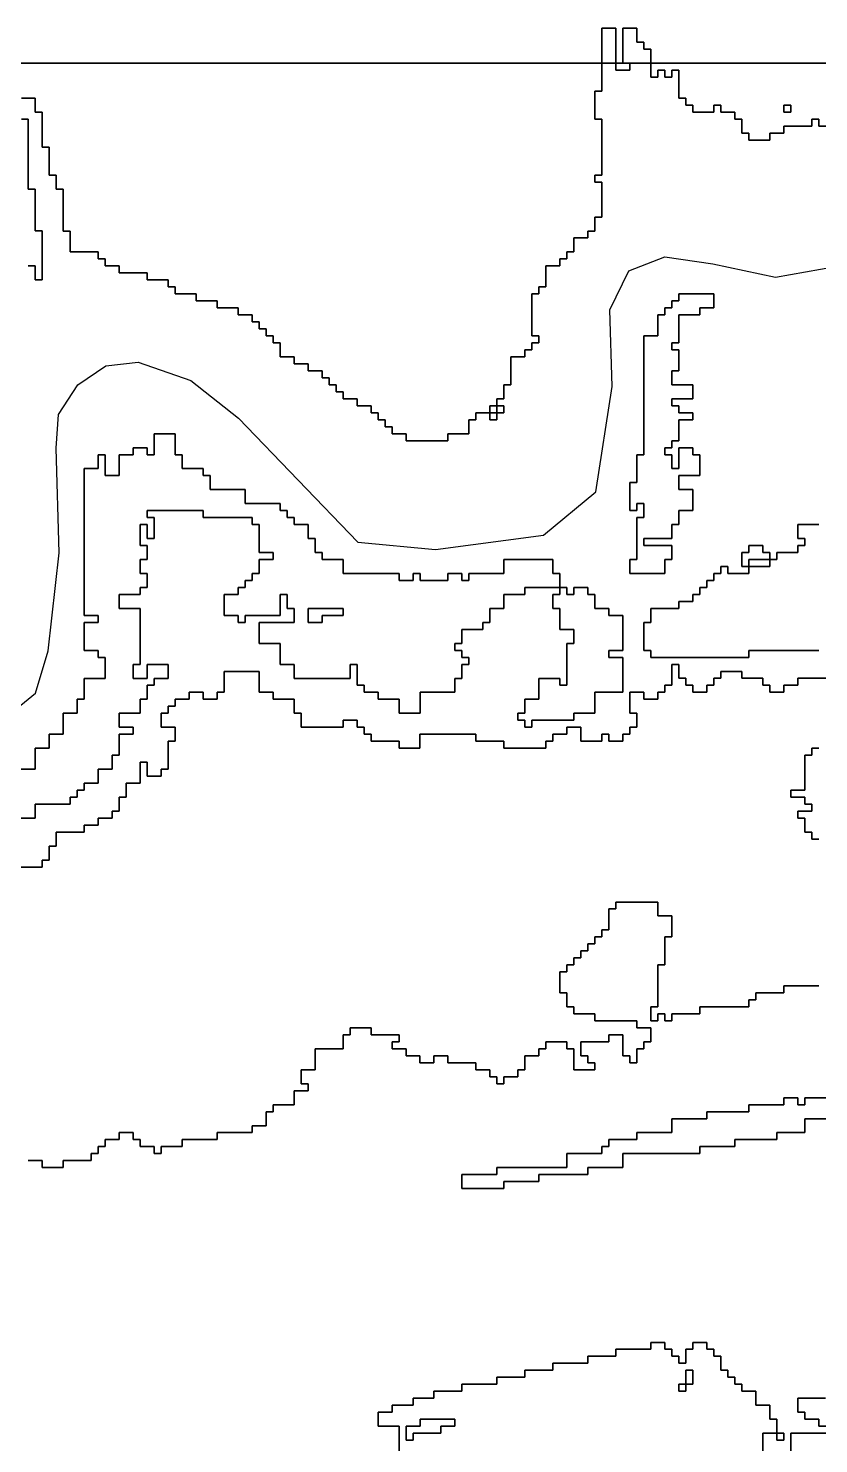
# Model space of a CAD drawing. Header units: metres. Extents: x 553506 to 563855, y 142925 to 150243.
# Drawn here: x 555466 to 555692, y 145605 to 146010 of the extents above; entities that cross this region are included whole.
import ezdxf

# ---------------------------------------------------------------- set-up
doc = ezdxf.new("R2010")
doc.units = ezdxf.units.M
doc.layers.add('C-FLOOD_ZONE_3', color=150, linetype='Continuous')
doc.layers.add('C-WATERWAYS', color=5, linetype='Continuous')

msp = doc.modelspace()

# ---------------------------------------------------------------- linework, layer by layer
at = {"layer": 'C-FLOOD_ZONE_3'}
for points in [[(555694.001, 146000), (555691.999, 146000), (555686.001, 146000), (555683.999, 146000), (555667.999, 146000), (555643.999, 146000), (555643.999, 146003.999), (555641.9994, 146003.9994), (555641.999, 146005.999), (555639.9994, 146005.9994), (555639.999, 146009.999), (555636.001, 146009.999), (555636.001, 146000.0007), (555633.999, 146000), (555633.999, 146009.999), (555630.001, 146009.999), (555630.001, 146000), (555612.001, 146000), (555586.001, 146000), (555583.999, 146000), (555486.001, 146000), (555475.999, 146000), (555469.999, 146000), (555462.001, 146000)], [(555462.001, 146000), (555469.999, 146000), (555475.999, 146000), (555486.001, 146000), (555583.999, 146000), (555586.001, 146000), (555612.001, 146000), (555630.001, 146000), (555630.0006, 145991.9994), (555628.001, 145991.999), (555628.001, 145984.001), (555630.0006, 145984.0006), (555630.0006, 145967.9994), (555628.001, 145967.999), (555628.001, 145966.001), (555630.0006, 145966.0006), (555630.0006, 145955.9994), (555628.001, 145955.999), (555628.0006, 145951.9994), (555626.001, 145951.999), (555626.0006, 145949.9994), (555622.001, 145949.999), (555622.0006, 145945.9994), (555620.001, 145945.999), (555620.0006, 145943.9994), (555618.001, 145943.999), (555618.0006, 145941.9994), (555614.001, 145941.999), (555614.0006, 145935.9994), (555612.001, 145935.999), (555612.0006, 145933.9994), (555610.001, 145933.999), (555610.001, 145922.001), (555612.0006, 145922.0006), (555612.0006, 145919.9994), (555610.001, 145919.999), (555610.0006, 145917.9994), (555608.001, 145917.999), (555608.0006, 145915.9994), (555604.001, 145915.999), (555604.0006, 145907.9994), (555602.001, 145907.999), (555602.0006, 145903.9994), (555600.001, 145903.999), (555600, 145902), (555598.001, 145901.999), (555598, 145900), (555594.001, 145899.999), (555594.0006, 145897.9994), (555592.001, 145897.999), (555592.0006, 145893.9994), (555586.001, 145893.999), (555586.0006, 145891.9994), (555573.9994, 145891.9994), (555573.999, 145893.999), (555569.9994, 145893.9994), (555569.999, 145895.999), (555567.9994, 145895.9994), (555567.999, 145897.999), (555565.9994, 145897.9994), (555565.999, 145899.999), (555563.9994, 145899.9994), (555563.999, 145901.999), (555559.9994, 145901.9994), (555559.999, 145903.999), (555555.9994, 145903.9994), (555555.999, 145905.999), (555553.9994, 145905.9994), (555553.999, 145907.999), (555551.9994, 145907.9994), (555551.999, 145909.999), (555549.9994, 145909.9994), (555549.999, 145911.999), (555545.9994, 145911.9994), (555545.999, 145913.999), (555541.9994, 145913.9994), (555541.999, 145915.999), (555537.9994, 145915.9994), (555537.999, 145919.999), (555535.9994, 145919.9994), (555535.999, 145921.999), (555533.9994, 145921.9994), (555533.999, 145923.999), (555531.9994, 145923.9994), (555531.999, 145925.999), (555529.9994, 145925.9994), (555529.999, 145927.999), (555525.9994, 145927.9994), (555525.999, 145929.999), (555519.9994, 145929.9994), (555519.999, 145931.999), (555513.9994, 145931.9994), (555513.999, 145933.999), (555507.9994, 145933.9994), (555507.999, 145935.999), (555505.9994, 145935.9994), (555505.999, 145937.999), (555499.9994, 145937.9994), (555499.999, 145939.999), (555491.9994, 145939.9994), (555491.999, 145941.999), (555487.9994, 145941.9994), (555487.999, 145943.999), (555485.9994, 145943.9994), (555485.999, 145945.999), (555477.9994, 145945.9994), (555477.999, 145951.999), (555475.9994, 145951.9994), (555475.999, 145963.999), (555473.9994, 145963.9994), (555473.999, 145967.999), (555471.9994, 145967.9994), (555471.999, 145975.999), (555469.9994, 145975.9994), (555469.999, 145985.999), (555467.9994, 145985.9994), (555467.999, 145989.999), (555464.001, 145989.999)], [(555464.001, 145989.999), (555467.999, 145989.999), (555467.9994, 145985.9994), (555469.999, 145985.999), (555469.9994, 145975.9994), (555471.999, 145975.999), (555471.9994, 145967.9994), (555473.999, 145967.999), (555473.9994, 145963.9994), (555475.999, 145963.999), (555475.9994, 145951.9994), (555477.999, 145951.999), (555477.9994, 145945.9994), (555485.999, 145945.999), (555485.9994, 145943.9994), (555487.999, 145943.999), (555487.9994, 145941.9994), (555491.999, 145941.999), (555491.9994, 145939.9994), (555499.999, 145939.999), (555499.9994, 145937.9994), (555505.999, 145937.999), (555505.9994, 145935.9994), (555507.999, 145935.999), (555507.9994, 145933.9994), (555513.999, 145933.999), (555513.9994, 145931.9994), (555519.999, 145931.999), (555519.9994, 145929.9994), (555525.999, 145929.999), (555525.9994, 145927.9994), (555529.999, 145927.999), (555529.9994, 145925.9994), (555531.999, 145925.999), (555531.9994, 145923.9994), (555533.999, 145923.999), (555533.9994, 145921.9994), (555535.999, 145921.999), (555535.9994, 145919.9994), (555537.999, 145919.999), (555537.9994, 145915.9994), (555541.999, 145915.999), (555541.9994, 145913.9994), (555545.999, 145913.999), (555545.9994, 145911.9994), (555549.999, 145911.999), (555549.9994, 145909.9994), (555551.999, 145909.999), (555551.9994, 145907.9994), (555553.999, 145907.999), (555553.9994, 145905.9994), (555555.999, 145905.999), (555555.9994, 145903.9994), (555559.999, 145903.999), (555559.9994, 145901.9994), (555563.999, 145901.999), (555563.9994, 145899.9994), (555565.999, 145899.999), (555565.9994, 145897.9994), (555567.999, 145897.999), (555567.9994, 145895.9994), (555569.999, 145895.999), (555569.9994, 145893.9994), (555573.999, 145893.999), (555573.9994, 145891.9994), (555586.0006, 145891.9994), (555586.001, 145893.999), (555592.0006, 145893.9994), (555592.001, 145897.999), (555594.0006, 145897.9994), (555594.001, 145899.999), (555598, 145900), (555597.9994, 145897.9994), (555600.0006, 145897.9994), (555600, 145900), (555602.0006, 145899.9994), (555602.0006, 145902.0006), (555600, 145902), (555600.001, 145903.999), (555602.0006, 145903.9994), (555602.001, 145907.999), (555604.0006, 145907.9994), (555604.001, 145915.999), (555608.0006, 145915.9994), (555608.001, 145917.999), (555610.0006, 145917.9994), (555610.001, 145919.999), (555612.0006, 145919.9994), (555612.0006, 145922.0006), (555610.001, 145922.001), (555610.001, 145933.999), (555612.0006, 145933.9994), (555612.001, 145935.999), (555614.0006, 145935.9994), (555614.001, 145941.999), (555618.0006, 145941.9994), (555618.001, 145943.999), (555620.0006, 145943.9994), (555620.001, 145945.999), (555622.0006, 145945.9994), (555622.001, 145949.999), (555626.0006, 145949.9994), (555626.001, 145951.999), (555628.0006, 145951.9994), (555628.001, 145955.999), (555630.0006, 145955.9994), (555630.0006, 145966.0006), (555628.001, 145966.001), (555628.001, 145967.999), (555630.0006, 145967.9994), (555630.0006, 145984.0006), (555628.001, 145984.001), (555628.001, 145991.999), (555630.0006, 145991.9994), (555630.001, 146000), (555633.999, 146000), (555633.9994, 145997.9994), (555638.0006, 145997.9994), (555638.001, 146000), (555643.999, 146000), (555643.9994, 145995.9994), (555646.0006, 145995.9994), (555646.001, 145997.999), (555647.999, 145997.999), (555647.9994, 145995.9994), (555650.0006, 145995.9994), (555650.001, 145997.999), (555651.999, 145997.999), (555651.9994, 145989.9994), (555653.999, 145989.999), (555653.9994, 145987.9994), (555655.999, 145987.999), (555655.9994, 145985.9994), (555662.0006, 145985.9994), (555662.001, 145987.999), (555663.999, 145987.999), (555663.9994, 145985.9994), (555667.999, 145985.999), (555667.9994, 145983.9994), (555669.999, 145983.999), (555669.9994, 145979.9994), (555671.999, 145979.999), (555671.9994, 145977.9994), (555678.0006, 145977.9994), (555678.001, 145979.999), (555682.0006, 145979.9994), (555682.001, 145981.999), (555690.0006, 145981.9994), (555690.001, 145983.999), (555691.999, 145983.999), (555691.9994, 145981.9994), (555697.999, 145981.999)], [(555697.999, 145981.999), (555691.9994, 145981.9994), (555691.999, 145983.999), (555690.001, 145983.999), (555690.0006, 145981.9994), (555682.001, 145981.999), (555682.0006, 145979.9994), (555678.001, 145979.999), (555678.0006, 145977.9994), (555671.9994, 145977.9994), (555671.999, 145979.999), (555669.9994, 145979.9994), (555669.999, 145983.999), (555667.9994, 145983.9994), (555667.999, 145985.999), (555663.9994, 145985.9994), (555663.999, 145987.999), (555662.001, 145987.999), (555662.0006, 145985.9994), (555655.9994, 145985.9994), (555655.999, 145987.999), (555653.9994, 145987.9994), (555653.999, 145989.999), (555651.9994, 145989.9994), (555651.999, 145997.999), (555650.001, 145997.999), (555650.0006, 145995.9994), (555647.9994, 145995.9994), (555647.999, 145997.999), (555646.001, 145997.999), (555646.0006, 145995.9994), (555643.9994, 145995.9994), (555643.999, 146000), (555667.999, 146000), (555683.999, 146000), (555686.001, 146000), (555691.999, 146000), (555694.001, 146000)], [(555465.9994, 145941.9994), (555467.999, 145941.999), (555467.9994, 145937.9994), (555470.0006, 145937.9994), (555470.0006, 145952.0006), (555468.001, 145952.001), (555468.0006, 145964.0006), (555466.001, 145964.001), (555466.0006, 145984.0006), (555464.001, 145984.001)], [(555464.001, 145984.001), (555466.0006, 145984.0006), (555466.001, 145964.001), (555468.0006, 145964.0006), (555468.001, 145952.001), (555470.0006, 145952.0006), (555470.0006, 145937.9994), (555467.9994, 145937.9994), (555467.999, 145941.999), (555465.9994, 145941.9994)], [(555458, 145798), (555468, 145798), (555468, 145804), (555470, 145804), (555472, 145804), (555472, 145808), (555476, 145808), (555476, 145810), (555476, 145814), (555478, 145814), (555480, 145814), (555480, 145818), (555482, 145818), (555482, 145820), (555482, 145824), (555486, 145824), (555488, 145824), (555488, 145830), (555486, 145830), (555486, 145832), (555482, 145832), (555482, 145840), (555486, 145840), (555486, 145842), (555482, 145842), (555482, 145850), (555482, 145852), (555482, 145884), (555486, 145884), (555486, 145888), (555488, 145888), (555488, 145882), (555492, 145882), (555492, 145888), (555496, 145888), (555496, 145890), (555500, 145890), (555500, 145888), (555502, 145888), (555502, 145894), (555508, 145894), (555508, 145888), (555510, 145888), (555510, 145884), (555516, 145884), (555516, 145882), (555518, 145882), (555518, 145878), (555528, 145878), (555528, 145874), (555538, 145874), (555538, 145872), (555540, 145872), (555540, 145870), (555542, 145870), (555542, 145868), (555546, 145868), (555546, 145864), (555548, 145864), (555548, 145860), (555550, 145860), (555550, 145858), (555552, 145858), (555556, 145858), (555556, 145854), (555558, 145854), (555572, 145854), (555572, 145852), (555576, 145852), (555576, 145854), (555578, 145854), (555578, 145852), (555586, 145852), (555586, 145854), (555590, 145854), (555590, 145852), (555592, 145852), (555592, 145854), (555602, 145854), (555602, 145858), (555612, 145858), (555616, 145858), (555616, 145854), (555618, 145854), (555618, 145850), (555608, 145850), (555608, 145848), (555602, 145848), (555602, 145844), (555598, 145844), (555598, 145840), (555596, 145840), (555596, 145838), (555590, 145838), (555590, 145834), (555588, 145834), (555588, 145832), (555590, 145832), (555590, 145830), (555592, 145830), (555592, 145828), (555590, 145828), (555590, 145824), (555588, 145824), (555588, 145820), (555578, 145820), (555578, 145814), (555572, 145814), (555572, 145818), (555566, 145818), (555566, 145820), (555562, 145820), (555562, 145822), (555560, 145822), (555560, 145828), (555558, 145828), (555558, 145824), (555546, 145824), (555542, 145824), (555542, 145828), (555538, 145828), (555538, 145832), (555538, 145834), (555532, 145834), (555532, 145840), (555542, 145840), (555542, 145844), (555540, 145844), (555540, 145848), (555538, 145848), (555538, 145842), (555528, 145842), (555528, 145840), (555526, 145840), (555526, 145842), (555522, 145842), (555522, 145848), (555526, 145848), (555526, 145850), (555528, 145850), (555528, 145852), (555530, 145852), (555530, 145854), (555532, 145854), (555532, 145858), (555536, 145858), (555536, 145860), (555532, 145860), (555532, 145868), (555530, 145868), (555530, 145870), (555516, 145870), (555516, 145872), (555500, 145872), (555500, 145870), (555502, 145870), (555502, 145864), (555500, 145864), (555500, 145868), (555498, 145868), (555498, 145862), (555500, 145862), (555500, 145858), (555498, 145858), (555498, 145854), (555500, 145854), (555500, 145850), (555498, 145850), (555498, 145848), (555492, 145848), (555492, 145844), (555498, 145844), (555498, 145828), (555496, 145828), (555496, 145824), (555500, 145824), (555500, 145828), (555506, 145828), (555506, 145824), (555502, 145824), (555502, 145822), (555500, 145822), (555500, 145818), (555498, 145818), (555498, 145814), (555492, 145814), (555492, 145810), (555496, 145810), (555496, 145808), (555492, 145808), (555492, 145802), (555490, 145802), (555490, 145798), (555488, 145798), (555486, 145798), (555486, 145794), (555482, 145794), (555482, 145792), (555480, 145792), (555480, 145790), (555478, 145790), (555478, 145788), (555472, 145788), (555468, 145788), (555468, 145784), (555458, 145784)], [(555458, 145784), (555468, 145784), (555468, 145788), (555472, 145788), (555478, 145788), (555478, 145790), (555480, 145790), (555480, 145792), (555482, 145792), (555482, 145794), (555486, 145794), (555486, 145798), (555488, 145798), (555490, 145798), (555490, 145802), (555492, 145802), (555492, 145808), (555496, 145808), (555496, 145810), (555492, 145810), (555492, 145814), (555498, 145814), (555498, 145818), (555500, 145818), (555500, 145822), (555502, 145822), (555502, 145824), (555506, 145824), (555506, 145828), (555500, 145828), (555500, 145824), (555496, 145824), (555496, 145828), (555498, 145828), (555498, 145844), (555492, 145844), (555492, 145848), (555498, 145848), (555498, 145850), (555500, 145850), (555500, 145854), (555498, 145854), (555498, 145858), (555500, 145858), (555500, 145862), (555498, 145862), (555498, 145868), (555500, 145868), (555500, 145864), (555502, 145864), (555502, 145870), (555500, 145870), (555500, 145872), (555516, 145872), (555516, 145870), (555530, 145870), (555530, 145868), (555532, 145868), (555532, 145860), (555536, 145860), (555536, 145858), (555532, 145858), (555532, 145854), (555530, 145854), (555530, 145852), (555528, 145852), (555528, 145850), (555526, 145850), (555526, 145848), (555522, 145848), (555522, 145842), (555526, 145842), (555526, 145840), (555528, 145840), (555528, 145842), (555538, 145842), (555538, 145848), (555540, 145848), (555540, 145844), (555542, 145844), (555542, 145840), (555532, 145840), (555532, 145834), (555538, 145834), (555538, 145832), (555538, 145828), (555542, 145828), (555542, 145824), (555546, 145824), (555558, 145824), (555558, 145828), (555560, 145828), (555560, 145822), (555562, 145822), (555562, 145820), (555566, 145820), (555566, 145818), (555572, 145818), (555572, 145814), (555578, 145814), (555578, 145820), (555588, 145820), (555588, 145824), (555590, 145824), (555590, 145828), (555592, 145828), (555592, 145830), (555590, 145830), (555590, 145832), (555588, 145832), (555588, 145834), (555590, 145834), (555590, 145838), (555596, 145838), (555596, 145840), (555598, 145840), (555598, 145844), (555602, 145844), (555602, 145848), (555608, 145848), (555608, 145850), (555618, 145850), (555618, 145854), (555618, 145854), (555616, 145854), (555616, 145858), (555612, 145858), (555602, 145858), (555602, 145854), (555592, 145854), (555592, 145852), (555590, 145852), (555590, 145854), (555586, 145854), (555586, 145852), (555578, 145852), (555578, 145854), (555576, 145854), (555576, 145852), (555572, 145852), (555572, 145854), (555558, 145854), (555556, 145854), (555556, 145858), (555552, 145858), (555550, 145858), (555550, 145860), (555548, 145860), (555548, 145864), (555546, 145864), (555546, 145868), (555542, 145868), (555542, 145870), (555540, 145870), (555540, 145872), (555538, 145872), (555538, 145874), (555528, 145874), (555528, 145878), (555518, 145878), (555518, 145882), (555516, 145882), (555516, 145884), (555510, 145884), (555510, 145888), (555508, 145888), (555508, 145894), (555502, 145894), (555502, 145888), (555500, 145888), (555500, 145890), (555496, 145890), (555496, 145888), (555492, 145888), (555492, 145882), (555488, 145882), (555488, 145888), (555486, 145888), (555486, 145884), (555482, 145884), (555482, 145852), (555482, 145850), (555482, 145842), (555486, 145842), (555486, 145840), (555482, 145840), (555482, 145832), (555486, 145832), (555486, 145830), (555488, 145830), (555488, 145824), (555486, 145824), (555482, 145824), (555482, 145820), (555482, 145818), (555480, 145818), (555480, 145814), (555478, 145814), (555476, 145814), (555476, 145810), (555476, 145808), (555472, 145808), (555472, 145804), (555470, 145804), (555468, 145804), (555468, 145798), (555458, 145798)], [(555692.0006, 145868.0006), (555685.9994, 145868.0006), (555685.9994, 145863.9994), (555687.999, 145863.999), (555687.999, 145862.001), (555685.9994, 145862.0006), (555685.999, 145860.001), (555679.9994, 145860.0006), (555679.999, 145858.001), (555678, 145858), (555678.0006, 145860.0006), (555676.001, 145860.001), (555676.0006, 145862.0006), (555671.9994, 145862.0006), (555671.999, 145860.001), (555669.9994, 145860.0006), (555669.9994, 145855.9994), (555672, 145856), (555671.999, 145854.001), (555666.001, 145854.001), (555666.0006, 145856.0006), (555663.9994, 145856.0006), (555663.999, 145854.001), (555661.9994, 145854.0006), (555661.999, 145852.001), (555659.9994, 145852.0006), (555659.999, 145850.001), (555657.9994, 145850.0006), (555657.999, 145848.001), (555655.9994, 145848.0006), (555655.999, 145846.001), (555651.9994, 145846.0006), (555651.999, 145844.001), (555643.9994, 145844.0006), (555643.999, 145840.001), (555641.9994, 145840.0006), (555641.9994, 145831.9994), (555643.999, 145831.999), (555643.9994, 145829.9994), (555672.0006, 145829.9994), (555672.001, 145831.999), (555692.0006, 145831.9994)], [(555692.0006, 145831.9994), (555672.001, 145831.999), (555672.0006, 145829.9994), (555643.9994, 145829.9994), (555643.999, 145831.999), (555641.9994, 145831.9994), (555641.9994, 145840.0006), (555643.999, 145840.001), (555643.9994, 145844.0006), (555651.999, 145844.001), (555651.9994, 145846.0006), (555655.999, 145846.001), (555655.9994, 145848.0006), (555657.999, 145848.001), (555657.9994, 145850.0006), (555659.999, 145850.001), (555659.9994, 145852.0006), (555661.999, 145852.001), (555661.9994, 145854.0006), (555663.999, 145854.001), (555663.9994, 145856.0006), (555666.0006, 145856.0006), (555666.001, 145854.001), (555671.999, 145854.001), (555672, 145856), (555677.999, 145856.001), (555678, 145858), (555679.999, 145858.001), (555679.999, 145858.001), (555679.9994, 145860.0006), (555685.999, 145860.001), (555685.9994, 145862.0006), (555687.999, 145862.001), (555687.999, 145863.999), (555685.9994, 145863.9994), (555685.9994, 145868.0006), (555692.0006, 145868.0006)], [(555704.0006, 145824.0006), (555685.9994, 145824.0006), (555685.999, 145822.001), (555681.9994, 145822.0006), (555681.999, 145820.001), (555678.001, 145820.001), (555678.0006, 145822.0006), (555676.001, 145822.001), (555676.0006, 145824.0006), (555670.001, 145824.001), (555670.0006, 145826.0006), (555663.9994, 145826.0006), (555663.999, 145824.001), (555661.9994, 145824.0006), (555661.999, 145822.001), (555659.9994, 145822.0006), (555659.999, 145820.001), (555656.001, 145820.001), (555656.0006, 145822.0006), (555654.001, 145822.001), (555654.0006, 145824.0006), (555652.001, 145824.001), (555652.0006, 145828.0006), (555649.9994, 145828.0006), (555649.999, 145822.001), (555647.9994, 145822.0006), (555647.999, 145820.001), (555645.9994, 145820.0006), (555645.999, 145818.001), (555642.001, 145818.001), (555642.0006, 145820.0006), (555637.9994, 145820.0006), (555637.9994, 145813.9994), (555639.999, 145813.999), (555639.999, 145810.001), (555637.9994, 145810.0006), (555637.999, 145808.001), (555635.9994, 145808.0006), (555635.999, 145806.001), (555632.001, 145806.001), (555632.0006, 145808.0006), (555629.9994, 145808.0006), (555629.999, 145806.001), (555624.001, 145806.001), (555624.0006, 145810.0006), (555619.9994, 145810.0006), (555619.999, 145808.001), (555615.9994, 145808.0006), (555615.999, 145806.001), (555613.9994, 145806.0006), (555613.999, 145804.001), (555602.001, 145804.001), (555602.0006, 145806.0006), (555594.001, 145806.001), (555594.0006, 145808.0006), (555577.9994, 145808.0006), (555577.999, 145804.001), (555572.001, 145804.001), (555572.0006, 145806.0006), (555564.001, 145806.001), (555564.0006, 145808.0006), (555562.001, 145808.001), (555562.0006, 145810.0006), (555560.001, 145810.001), (555560.0006, 145812.0006), (555555.9994, 145812.0006), (555555.999, 145810.001), (555544.001, 145810.001), (555544.0006, 145814.0006), (555542.001, 145814.001), (555542.0006, 145818.0006), (555536.001, 145818.001), (555536.0006, 145820.0006), (555532.001, 145820.001), (555532.0006, 145826.0006), (555521.9994, 145826.0006), (555521.999, 145820.001), (555519.9994, 145820.0006), (555519.999, 145818.001), (555516.001, 145818.001), (555516.0006, 145820.0006), (555511.9994, 145820.0006), (555511.999, 145818.001), (555507.9994, 145818.0006), (555507.999, 145816.001), (555505.9994, 145816.0006), (555505.999, 145814.001), (555503.9994, 145814.0006), (555503.9994, 145809.9994), (555507.999, 145809.999), (555507.999, 145806.001), (555505.9994, 145806.0006), (555505.999, 145798.001), (555503.9994, 145798.0006), (555503.999, 145796.001), (555500.001, 145796.001), (555500.0006, 145800.0006), (555497.9994, 145800.0006), (555497.999, 145794.001), (555493.9994, 145794.0006), (555493.999, 145790.001), (555491.9994, 145790.0006), (555491.999, 145786.001), (555489.9994, 145786.0006), (555489.999, 145784.001), (555485.9994, 145784.0006), (555485.999, 145782.001), (555481.9994, 145782.0006), (555481.999, 145780.001), (555473.9994, 145780.0006), (555473.999, 145776.001), (555471.9994, 145776.0006), (555471.999, 145772.001), (555469.9994, 145772.0006), (555469.999, 145770.001), (555452.001, 145770.001)], [(555452.001, 145770.001), (555469.999, 145770.001), (555469.9994, 145772.0006), (555471.999, 145772.001), (555471.9994, 145776.0006), (555473.999, 145776.001), (555473.9994, 145780.0006), (555481.999, 145780.001), (555481.9994, 145782.0006), (555485.999, 145782.001), (555485.9994, 145784.0006), (555489.999, 145784.001), (555489.9994, 145786.0006), (555491.999, 145786.001), (555491.9994, 145790.0006), (555493.999, 145790.001), (555493.9994, 145794.0006), (555497.999, 145794.001), (555497.9994, 145800.0006), (555500.0006, 145800.0006), (555500.001, 145796.001), (555503.999, 145796.001), (555503.9994, 145798.0006), (555505.999, 145798.001), (555505.9994, 145806.0006), (555507.999, 145806.001), (555507.999, 145809.999), (555503.9994, 145809.9994), (555503.9994, 145814.0006), (555505.999, 145814.001), (555505.9994, 145816.0006), (555507.999, 145816.001), (555507.9994, 145818.0006), (555511.999, 145818.001), (555511.9994, 145820.0006), (555516.0006, 145820.0006), (555516.001, 145818.001), (555519.999, 145818.001), (555519.9994, 145820.0006), (555521.999, 145820.001), (555521.9994, 145826.0006), (555532.0006, 145826.0006), (555532.001, 145820.001), (555536.0006, 145820.0006), (555536.001, 145818.001), (555542.0006, 145818.0006), (555542.001, 145814.001), (555544.0006, 145814.0006), (555544.001, 145810.001), (555555.999, 145810.001), (555555.9994, 145812.0006), (555560.0006, 145812.0006), (555560.001, 145810.001), (555562.0006, 145810.0006), (555562.001, 145808.001), (555564.0006, 145808.0006), (555564.001, 145806.001), (555572.0006, 145806.0006), (555572.001, 145804.001), (555577.999, 145804.001), (555577.9994, 145808.0006), (555594.0006, 145808.0006), (555594.001, 145806.001), (555602.0006, 145806.0006), (555602.001, 145804.001), (555613.999, 145804.001), (555613.9994, 145806.0006), (555615.999, 145806.001), (555615.9994, 145808.0006), (555619.999, 145808.001), (555619.9994, 145810.0006), (555624.0006, 145810.0006), (555624.001, 145806.001), (555629.999, 145806.001), (555629.9994, 145808.0006), (555632.0006, 145808.0006), (555632.001, 145806.001), (555635.999, 145806.001), (555635.9994, 145808.0006), (555637.999, 145808.001), (555637.9994, 145810.0006), (555639.999, 145810.001), (555639.999, 145813.999), (555637.9994, 145813.9994), (555637.9994, 145820.0006), (555642.0006, 145820.0006), (555642.001, 145818.001), (555645.999, 145818.001), (555645.9994, 145820.0006), (555647.999, 145820.001), (555647.9994, 145822.0006), (555649.999, 145822.001), (555649.9994, 145828.0006), (555652.0006, 145828.0006), (555652.001, 145824.001), (555654.0006, 145824.0006), (555654.001, 145822.001), (555656.0006, 145822.0006), (555656.001, 145820.001), (555659.999, 145820.001), (555659.9994, 145822.0006), (555661.999, 145822.001), (555661.9994, 145824.0006), (555663.999, 145824.001), (555663.9994, 145826.0006), (555670.0006, 145826.0006), (555670.001, 145824.001), (555676.0006, 145824.0006), (555676.001, 145822.001), (555678.0006, 145822.0006), (555678.001, 145820.001), (555681.999, 145820.001), (555681.9994, 145822.0006), (555685.999, 145822.001), (555685.9994, 145824.0006), (555704.0006, 145824.0006)], [(555692.0006, 145778.0006), (555690.001, 145778.001), (555690.0006, 145780.0006), (555688.001, 145780.001), (555688.0006, 145784.0006), (555686.001, 145784.001), (555686.001, 145785.999), (555690.0006, 145785.9994), (555690.0006, 145788.0006), (555688.001, 145788.001), (555688.0006, 145790.0006), (555684.001, 145790.001), (555684.001, 145791.999), (555688.0006, 145791.9994), (555688.001, 145801.999), (555690.0006, 145801.9994), (555690.001, 145803.999), (555692.0006, 145803.9994)], [(555692.0006, 145803.9994), (555690.001, 145803.999), (555690.0006, 145801.9994), (555688.001, 145801.999), (555688.0006, 145791.9994), (555684.001, 145791.999), (555684.001, 145790.001), (555688.0006, 145790.0006), (555688.001, 145788.001), (555690.0006, 145788.0006), (555690.0006, 145785.9994), (555686.001, 145785.999), (555686.001, 145784.001), (555688.0006, 145784.0006), (555688.001, 145780.001), (555690.0006, 145780.0006), (555690.001, 145778.001), (555692.0006, 145778.0006)], [(555465.9994, 145685.9994), (555469.999, 145685.999), (555469.9994, 145683.9994), (555476.0006, 145683.9994), (555476.001, 145685.999), (555484.0006, 145685.9994), (555484.001, 145687.999), (555486.0006, 145687.9994), (555486.001, 145689.999), (555488.0006, 145689.9994), (555488.001, 145691.999), (555492.0006, 145691.9994), (555492.001, 145693.999), (555495.999, 145693.999), (555495.9994, 145691.9994), (555497.999, 145691.999), (555497.9994, 145689.9994), (555501.999, 145689.999), (555501.9994, 145687.9994), (555504.0006, 145687.9994), (555504.001, 145689.999), (555510.0006, 145689.9994), (555510.001, 145691.999), (555520.0006, 145691.9994), (555520.001, 145693.999), (555530.0006, 145693.9994), (555530.001, 145695.999), (555534.0006, 145695.9994), (555534.001, 145699.999), (555536.0006, 145699.9994), (555536.001, 145701.999), (555542.0006, 145701.9994), (555542.001, 145705.999), (555546.0006, 145705.9994), (555546.0006, 145708.0006), (555544.001, 145708.001), (555544.001, 145711.999), (555548.0006, 145711.9994), (555548.001, 145717.999), (555556.0006, 145717.9994), (555556.001, 145721.999), (555558.0006, 145721.9994), (555558.001, 145723.999), (555563.999, 145723.999), (555563.9994, 145721.9994), (555571.999, 145721.999), (555571.999, 145720.001), (555569.9994, 145720.0006), (555569.9994, 145717.9994), (555573.999, 145717.999), (555573.9994, 145715.9994), (555577.999, 145715.999), (555577.9994, 145713.9994), (555582.0006, 145713.9994), (555582.001, 145715.999), (555585.999, 145715.999), (555585.9994, 145713.9994), (555593.999, 145713.999), (555593.9994, 145711.9994), (555597.999, 145711.999), (555597.9994, 145709.9994), (555599.999, 145709.999), (555599.9994, 145707.9994), (555602.0006, 145707.9994), (555602.001, 145709.999), (555606.0006, 145709.9994), (555606.001, 145711.999), (555608.0006, 145711.9994), (555608.001, 145715.999), (555612.0006, 145715.9994), (555612.001, 145717.999), (555614.0006, 145717.9994), (555614.001, 145719.999), (555619.999, 145719.999), (555619.9994, 145717.9994), (555621.999, 145717.999), (555621.9994, 145711.9994), (555628.0006, 145711.9994), (555628.0006, 145714.0006), (555626.001, 145714.001), (555626.0006, 145716.0006), (555624.001, 145716.001), (555624.001, 145719.999), (555632.0006, 145719.9994), (555632.001, 145721.999), (555635.999, 145721.999), (555635.9994, 145715.9994), (555637.999, 145715.999), (555637.9994, 145713.9994), (555640.0006, 145713.9994), (555640.001, 145717.999), (555642.0006, 145717.9994), (555642.001, 145719.999), (555644.0006, 145719.9994), (555644.0006, 145724.0006), (555640.001, 145724.001), (555640.0006, 145726.0006), (555628.001, 145726.001), (555628.0006, 145728.0006), (555626, 145728.001), (555622.001, 145728.001), (555622.0006, 145730.0006), (555620.001, 145730.001), (555620.0006, 145734.0006), (555618.001, 145734.001), (555618.001, 145739.999), (555620.0006, 145739.9994), (555620.001, 145741.999), (555622.0006, 145741.9994), (555622.001, 145743.999), (555624.0006, 145743.9994), (555624.001, 145745.999), (555626.0006, 145745.9994), (555626.001, 145747.999), (555628.0006, 145747.9994), (555628.001, 145749.999), (555630.0006, 145749.9994), (555630.001, 145751.999), (555632.0006, 145751.9994), (555632.001, 145757.999), (555634.0006, 145757.9994), (555634.001, 145759.999), (555645.999, 145759.999), (555645.9994, 145755.9994), (555649.999, 145755.999), (555649.999, 145750.001), (555647.9994, 145750.0006), (555647.999, 145742.001), (555645.9994, 145742.0006), (555645.999, 145730.001), (555643.9994, 145730.0006), (555643.9994, 145725.9994), (555646.0006, 145725.9994), (555646.001, 145727.999), (555647.999, 145727.999), (555647.9994, 145725.9994), (555650.0006, 145725.9994), (555650.001, 145727.999), (555658.0006, 145727.9994), (555658.001, 145729.999), (555672.0006, 145729.9994), (555672.001, 145731.999), (555674.0006, 145731.9994), (555674.001, 145733.999), (555682.0006, 145733.9994), (555682.001, 145735.999), (555692.0006, 145735.9994)], [(555692.0006, 145735.9994), (555682.001, 145735.999), (555682.0006, 145733.9994), (555674.001, 145733.999), (555674.0006, 145731.9994), (555672.001, 145731.999), (555672.0006, 145729.9994), (555658.001, 145729.999), (555658.0006, 145727.9994), (555650.001, 145727.999), (555650.0006, 145725.9994), (555647.9994, 145725.9994), (555647.999, 145727.999), (555646.001, 145727.999), (555646.0006, 145725.9994), (555643.9994, 145725.9994), (555643.9994, 145730.0006), (555645.999, 145730.001), (555645.9994, 145742.0006), (555647.999, 145742.001), (555647.9994, 145750.0006), (555649.999, 145750.001), (555649.999, 145755.999), (555645.9994, 145755.9994), (555645.999, 145759.999), (555634.001, 145759.999), (555634.0006, 145757.9994), (555632.001, 145757.999), (555632.0006, 145751.9994), (555630.001, 145751.999), (555630.0006, 145749.9994), (555628.001, 145749.999), (555628.0006, 145747.9994), (555626.001, 145747.999), (555626.0006, 145745.9994), (555624.001, 145745.999), (555624.0006, 145743.9994), (555622.001, 145743.999), (555622.0006, 145741.9994), (555620.001, 145741.999), (555620.0006, 145739.9994), (555618.001, 145739.999), (555618.001, 145734.001), (555620.0006, 145734.0006), (555620.001, 145730.001), (555622.0006, 145730.0006), (555622.001, 145728.001), (555626, 145728.001), (555628.0006, 145728.0006), (555628.001, 145726.001), (555640.0006, 145726.0006), (555640.001, 145724.001), (555644.0006, 145724.0006), (555644.0006, 145719.9994), (555642.001, 145719.999), (555642.0006, 145717.9994), (555640.001, 145717.999), (555640.0006, 145713.9994), (555637.9994, 145713.9994), (555637.999, 145715.999), (555635.9994, 145715.9994), (555635.999, 145721.999), (555632.001, 145721.999), (555632.0006, 145719.9994), (555624.001, 145719.999), (555624.001, 145716.001), (555626.0006, 145716.0006), (555626.001, 145714.001), (555628.0006, 145714.0006), (555628.0006, 145711.9994), (555621.9994, 145711.9994), (555621.999, 145717.999), (555619.9994, 145717.9994), (555619.999, 145719.999), (555614.001, 145719.999), (555614.0006, 145717.9994), (555612.001, 145717.999), (555612.0006, 145715.9994), (555608.001, 145715.999), (555608.0006, 145711.9994), (555606.001, 145711.999), (555606.0006, 145709.9994), (555602.001, 145709.999), (555602.0006, 145707.9994), (555599.9994, 145707.9994), (555599.999, 145709.999), (555597.9994, 145709.9994), (555597.999, 145711.999), (555593.9994, 145711.9994), (555593.999, 145713.999), (555585.9994, 145713.9994), (555585.999, 145715.999), (555582.001, 145715.999), (555582.0006, 145713.9994), (555577.9994, 145713.9994), (555577.999, 145715.999), (555573.9994, 145715.9994), (555573.999, 145717.999), (555569.9994, 145717.9994), (555569.9994, 145720.0006), (555571.999, 145720.001), (555571.999, 145721.999), (555563.9994, 145721.9994), (555563.999, 145723.999), (555558.001, 145723.999), (555558.0006, 145721.9994), (555556.001, 145721.999), (555556.0006, 145717.9994), (555548.001, 145717.999), (555548.0006, 145711.9994), (555544.001, 145711.999), (555544.001, 145708.001), (555546.0006, 145708.0006), (555546.0006, 145705.9994), (555542.001, 145705.999), (555542.0006, 145701.9994), (555536.001, 145701.999), (555536.0006, 145699.9994), (555534.001, 145699.999), (555534.0006, 145695.9994), (555530.001, 145695.999), (555530.0006, 145693.9994), (555520.001, 145693.999), (555520.0006, 145691.9994), (555510.001, 145691.999), (555510.0006, 145689.9994), (555504.001, 145689.999), (555504.0006, 145687.9994), (555501.9994, 145687.9994), (555501.999, 145689.999), (555497.9994, 145689.9994), (555497.999, 145691.999), (555495.9994, 145691.9994), (555495.999, 145693.999), (555492.001, 145693.999), (555492.0006, 145691.9994), (555488.001, 145691.999), (555488.0006, 145689.9994), (555486.001, 145689.999), (555486.0006, 145687.9994), (555484.001, 145687.999), (555484.0006, 145685.9994), (555476.001, 145685.999), (555476.0006, 145683.9994), (555469.9994, 145683.9994), (555469.999, 145685.999), (555465.9994, 145685.9994)], [(555708, 145698), (555688, 145698), (555688, 145694), (555680, 145694), (555680, 145692), (555668, 145692), (555668, 145690), (555658, 145690), (555658, 145688), (555636, 145688), (555636, 145684), (555626, 145684), (555626, 145682), (555612, 145682), (555612, 145680), (555602, 145680), (555602, 145678), (555590, 145678), (555590, 145682), (555600, 145682), (555600, 145684), (555606, 145684), (555620, 145684), (555620, 145688), (555630, 145688), (555630, 145690), (555632, 145690), (555632, 145692), (555636, 145692), (555640, 145692), (555640, 145694), (555646, 145694), (555650, 145694), (555650, 145698), (555656, 145698), (555660, 145698), (555660, 145700), (555666, 145700), (555672, 145700), (555672, 145702), (555678, 145702), (555682, 145702), (555682, 145704), (555686, 145704), (555686, 145702), (555688, 145702), (555688, 145704), (555688, 145704), (555696, 145704)], [(555696, 145704), (555688, 145704), (555688, 145702), (555686, 145702), (555686, 145704), (555682, 145704), (555682, 145702), (555678, 145702), (555672, 145702), (555672, 145700), (555666, 145700), (555660, 145700), (555660, 145698), (555656, 145698), (555650, 145698), (555650, 145694), (555646, 145694), (555640, 145694), (555640, 145692), (555636, 145692), (555632, 145692), (555632, 145690), (555630, 145690), (555630, 145688), (555620, 145688), (555620, 145684), (555606, 145684), (555600, 145684), (555600, 145682), (555590, 145682), (555590, 145678), (555602, 145678), (555602, 145680), (555612, 145680), (555612, 145682), (555626, 145682), (555626, 145684), (555636, 145684), (555636, 145688), (555658, 145688), (555658, 145690), (555668, 145690), (555668, 145692), (555680, 145692), (555680, 145694), (555688, 145694), (555688, 145698), (555708, 145698)], [(555676.001, 145602.001), (555676.001, 145607.999), (555680, 145608), (555680.0006, 145612.0006), (555678.001, 145612.001), (555678.0006, 145616.0006), (555676, 145616.001), (555674.001, 145616.001), (555674.001, 145618), (555674.0006, 145620.0006), (555672, 145620.001), (555670.001, 145620.001), (555670.0006, 145622.0006), (555668.001, 145622.001), (555668.0006, 145624.0006), (555666.001, 145624.001), (555666.0006, 145626.0006), (555664.001, 145626.001), (555664.001, 145628), (555664.0006, 145630.0006), (555662.001, 145630.001), (555662.0006, 145632.0006), (555660.001, 145632.001), (555660.0006, 145634.0006), (555655.9994, 145634.0006), (555655.999, 145632.001), (555653.9994, 145632.0006), (555653.999, 145628.001), (555652.001, 145628.001), (555652.0006, 145630.0006), (555650.001, 145630.001), (555650.0006, 145632.0006), (555648.001, 145632.001), (555648.0006, 145634.0006), (555643.9994, 145634.0006), (555643.999, 145632.001), (555633.9994, 145632.0006), (555633.999, 145630.001), (555632, 145630.001), (555625.9994, 145630.0006), (555625.999, 145628.001), (555615.9994, 145628.0006), (555615.999, 145626.001), (555607.9994, 145626.0006), (555607.999, 145624.001), (555599.9994, 145624.0006), (555599.999, 145622.001), (555589.9994, 145622.0006), (555589.999, 145620.001), (555581.9994, 145620.0006), (555581.999, 145618.001), (555575.9994, 145618.0006), (555575.999, 145616.001), (555569.9994, 145616.0006), (555569.999, 145614.001), (555565.9994, 145614.0006), (555565.9994, 145609.9994), (555571.999, 145609.999), (555572, 145602)], [(555572, 145602), (555571.999, 145609.999), (555565.9994, 145609.9994), (555565.9994, 145614.0006), (555569.999, 145614.001), (555569.9994, 145616.0006), (555575.999, 145616.001), (555575.9994, 145618.0006), (555581.999, 145618.001), (555581.9994, 145620.0006), (555589.999, 145620.001), (555589.9994, 145622.0006), (555599.999, 145622.001), (555599.9994, 145624.0006), (555607.999, 145624.001), (555607.9994, 145626.0006), (555615.999, 145626.001), (555615.9994, 145628.0006), (555625.999, 145628.001), (555625.9994, 145630.0006), (555632, 145630.001), (555633.999, 145630.001), (555633.9994, 145632.0006), (555643.999, 145632.001), (555643.9994, 145634.0006), (555648.0006, 145634.0006), (555648.001, 145632.001), (555650.0006, 145632.0006), (555650.001, 145630.001), (555652.0006, 145630.0006), (555652.001, 145628.001), (555653.999, 145628.001), (555653.9994, 145632.0006), (555655.999, 145632.001), (555655.9994, 145634.0006), (555660.0006, 145634.0006), (555660.001, 145632.001), (555662.0006, 145632.0006), (555662.001, 145630.001), (555664.0006, 145630.0006), (555664.001, 145628), (555664.001, 145626.001), (555666.0006, 145626.0006), (555666.001, 145624.001), (555668.0006, 145624.0006), (555668.001, 145622.001), (555670.0006, 145622.0006), (555670.001, 145620.001), (555672, 145620.001), (555674.0006, 145620.0006), (555674.001, 145618), (555674.001, 145616.001), (555676, 145616.001), (555678.0006, 145616.0006), (555678.001, 145612.001), (555680.0006, 145612.0006), (555680, 145608), (555676.001, 145607.999), (555676.001, 145602.001)], [(555693.999, 145618.001), (555692, 145618.001), (555685.9994, 145618.0006), (555685.9994, 145613.9994), (555687.999, 145613.999), (555687.9994, 145611.9994), (555691.999, 145611.999), (555691.9994, 145609.9994), (555695.999, 145609.999)], [(555695.999, 145609.999), (555691.9994, 145609.9994), (555691.999, 145611.999), (555687.9994, 145611.9994), (555687.999, 145613.999), (555685.9994, 145613.9994), (555685.9994, 145618.0006), (555692, 145618.001), (555693.999, 145618.001)], [(555695.999, 145608.001), (555688, 145608.001), (555683.9994, 145608.0006), (555683.999, 145602.001)], [(555683.999, 145602.001), (555683.9994, 145608.0006), (555688, 145608.001), (555695.999, 145608.001)]]:
    msp.add_lwpolyline(points, dxfattribs=at)
for points in [[(555630.001, 146009.999), (555633.999, 146009.999), (555633.999, 146000), (555630.001, 146000), (555630.001, 146009.999)], [(555641.9994, 146003.9994), (555643.999, 146003.999), (555643.999, 146000), (555638.0006, 146000.0006), (555636.001, 146000.001), (555636.001, 146009.999), (555639.999, 146009.999), (555639.9994, 146005.9994), (555641.999, 146005.999), (555641.9994, 146003.9994)], [(555638.001, 146000), (555638.0006, 145997.9994), (555633.9994, 145997.9994), (555633.999, 146000), (555638.001, 146000)], [(555682.001, 145986.001), (555682.001, 145987.999), (555683.999, 145987.999), (555683.999, 145986.001), (555682.001, 145986.001)], [(555683.999, 145987.999), (555682.001, 145987.999), (555682.001, 145986.001), (555683.999, 145986.001), (555683.999, 145987.999)], [(555652, 145868), (555650, 145868), (555650, 145864), (555642, 145864), (555642, 145862), (555650, 145862), (555650, 145858), (555648, 145858), (555648, 145854), (555638, 145854), (555638, 145858), (555640, 145858), (555640, 145870), (555642, 145870), (555642, 145874), (555640, 145874), (555640, 145872), (555638, 145872), (555638, 145880), (555640, 145880), (555640, 145884), (555640, 145888), (555642, 145888), (555642, 145900), (555642, 145914), (555642, 145918), (555642, 145922), (555646, 145922), (555646, 145928), (555648, 145928), (555648, 145930), (555650, 145930), (555650, 145932), (555652, 145932), (555652, 145934), (555658, 145934), (555662, 145934), (555662, 145930), (555658, 145930), (555658, 145928), (555652, 145928), (555652, 145920), (555650, 145920), (555650, 145918), (555652, 145918), (555652, 145912), (555650, 145912), (555650, 145908), (555656, 145908), (555656, 145904), (555650, 145904), (555650, 145902), (555652, 145902), (555652, 145900), (555656, 145900), (555656, 145898), (555652, 145898), (555652, 145892), (555650, 145892), (555650, 145890), (555648, 145890), (555648, 145888), (555650, 145888), (555650, 145884), (555652, 145884), (555652, 145890), (555656, 145890), (555656, 145888), (555658, 145888), (555658, 145882), (555652, 145882), (555652, 145878), (555656, 145878), (555656, 145872), (555652, 145872), (555652, 145868)], [(555650, 145932), (555650, 145930), (555648, 145930), (555648, 145928), (555646, 145928), (555646, 145922), (555642, 145922), (555642, 145918), (555642, 145914), (555642, 145900), (555642, 145888), (555640, 145888), (555640, 145884), (555640, 145880), (555638, 145880), (555638, 145872), (555640, 145872), (555640, 145874), (555642, 145874), (555642, 145870), (555640, 145870), (555640, 145858), (555638, 145858), (555638, 145854), (555648, 145854), (555648, 145858), (555650, 145858), (555650, 145862), (555642, 145862), (555642, 145864), (555650, 145864), (555650, 145868), (555652, 145868), (555652, 145872), (555656, 145872), (555656, 145878), (555652, 145878), (555652, 145882), (555658, 145882), (555658, 145888), (555656, 145888), (555656, 145890), (555652, 145890), (555652, 145884), (555650, 145884), (555650, 145888), (555648, 145888), (555648, 145890), (555650, 145890), (555650, 145892), (555652, 145892), (555652, 145898), (555656, 145898), (555656, 145900), (555652, 145900), (555652, 145902), (555650, 145902), (555650, 145904), (555656, 145904), (555656, 145908), (555650, 145908), (555650, 145912), (555652, 145912), (555652, 145918), (555650, 145918), (555650, 145920), (555652, 145920), (555652, 145928), (555658, 145928), (555658, 145930), (555662, 145930), (555662, 145934), (555658, 145934), (555652, 145934), (555652, 145932), (555650, 145932)], [(555598, 145900), (555598.001, 145901.999), (555600, 145902), (555600, 145900), (555598, 145900)], [(555600, 145902), (555602.0006, 145902.0006), (555602.0006, 145899.9994), (555600, 145900), (555600, 145902)], [(555600, 145900), (555600.0006, 145897.9994), (555597.9994, 145897.9994), (555598, 145900), (555600, 145900)], [(555671.999, 145860.001), (555671.9994, 145862.0006), (555676.0006, 145862.0006), (555676.001, 145860.001), (555678.0006, 145860.0006), (555678, 145858), (555672.001, 145857.999), (555672, 145856), (555669.9994, 145855.9994), (555669.9994, 145860.0006), (555671.999, 145860.001)], [(555672.001, 145857.999), (555678, 145858), (555677.999, 145856.001), (555672, 145856), (555672.001, 145857.999)], [(555632, 145830), (555636, 145830), (555636, 145820), (555628, 145820), (555628, 145818), (555628, 145814), (555626, 145814), (555622, 145814), (555622, 145812), (555612, 145812), (555610, 145812), (555610, 145810), (555608, 145810), (555608, 145812), (555606, 145812), (555606, 145814), (555608, 145814), (555608, 145818), (555612, 145818), (555612, 145824), (555618, 145824), (555618, 145822), (555620, 145822), (555620, 145834), (555622, 145834), (555622, 145838), (555618, 145838), (555618, 145844), (555616, 145844), (555616, 145848), (555618, 145848), (555618, 145850), (555620, 145850), (555620, 145848), (555622, 145848), (555622, 145850), (555626, 145850), (555626, 145848), (555628, 145848), (555628, 145844), (555632, 145844), (555632, 145842), (555636, 145842), (555636, 145834), (555636, 145832), (555632, 145832), (555632, 145830)], [(555616, 145844), (555618, 145844), (555618, 145838), (555622, 145838), (555622, 145834), (555620, 145834), (555620, 145822), (555618, 145822), (555618, 145824), (555612, 145824), (555612, 145818), (555608, 145818), (555608, 145814), (555606, 145814), (555606, 145812), (555608, 145812), (555608, 145810), (555610, 145810), (555610, 145812), (555612, 145812), (555622, 145812), (555622, 145814), (555626, 145814), (555628, 145814), (555628, 145818), (555628, 145820), (555636, 145820), (555636, 145830), (555632, 145830), (555632, 145832), (555636, 145832), (555636, 145834), (555636, 145842), (555632, 145842), (555632, 145844), (555628, 145844), (555628, 145848), (555626, 145848), (555626, 145850), (555622, 145850), (555622, 145848), (555620, 145848), (555620, 145850), (555618, 145850), (555618, 145848), (555616, 145848), (555616, 145844)], [(555550, 145842), (555556, 145842), (555556, 145844), (555546, 145844), (555546, 145840), (555550, 145840), (555550, 145842)], [(555556, 145842), (555550, 145842), (555550, 145840), (555546, 145840), (555546, 145844), (555556, 145844), (555556, 145842)], [(555654, 145622), (555654.001, 145625.999), (555655.999, 145625.999), (555655.999, 145622.001), (555654, 145622)], [(555655.999, 145625.999), (555654.001, 145625.999), (555654, 145622), (555655.999, 145622.001), (555655.999, 145625.999)], [(555652.001, 145620.001), (555652.001, 145621.999), (555654, 145622), (555653.999, 145620.001), (555652.001, 145620.001)], [(555652.001, 145621.999), (555652.001, 145620.001), (555653.999, 145620.001), (555654, 145622), (555652.001, 145621.999)], [(555574.001, 145606.001), (555574.001, 145609.999), (555578.0006, 145609.9994), (555578.001, 145611.999), (555587.999, 145611.999), (555587.999, 145610.001), (555583.9994, 145610.0006), (555583.999, 145608.001), (555575.9994, 145608.0006), (555575.999, 145606.001), (555574.001, 145606.001)], [(555587.999, 145611.999), (555578.001, 145611.999), (555578.0006, 145609.9994), (555574.001, 145609.999), (555574.001, 145606.001), (555575.999, 145606.001), (555575.9994, 145608.0006), (555583.999, 145608.001), (555583.9994, 145610.0006), (555587.999, 145610.001), (555587.999, 145611.999)], [(555679.9994, 145605.9994), (555682.0006, 145605.9994), (555682.0006, 145608.0006), (555680, 145608), (555679.9994, 145605.9994)], [(555682.0006, 145608.0006), (555682.0006, 145605.9994), (555679.9994, 145605.9994), (555680, 145608), (555682.0006, 145608.0006)]]:
    msp.add_lwpolyline(points, close=True, dxfattribs=at)
at = {"layer": 'C-WATERWAYS'}
msp.add_lwpolyline([(555456.4209, 145810.3379), (555468.0963, 145819.717), (555471.6666, 145831.856), (555474.8522, 145859.9429), (555474.0022, 145889.8888), (555474.6496, 145899.4686), (555480.1124, 145907.9921), (555488.1998, 145913.4454), (555497.4083, 145914.4363), (555512.5101, 145909.2617), (555526.1455, 145898.4669), (555560.2362, 145862.9829), (555582.4362, 145860.8281), (555613.3412, 145864.9801), (555628.232, 145877.4064), (555632.9865, 145907.4664), (555632.3072, 145929.4376), (555637.7605, 145940.5764), (555647.9806, 145944.6477), (555661.7352, 145942.627), (555679.671, 145938.7852), (555696.8181, 145941.8199)], dxfattribs=at)

doc.saveas('drawing.dxf')
